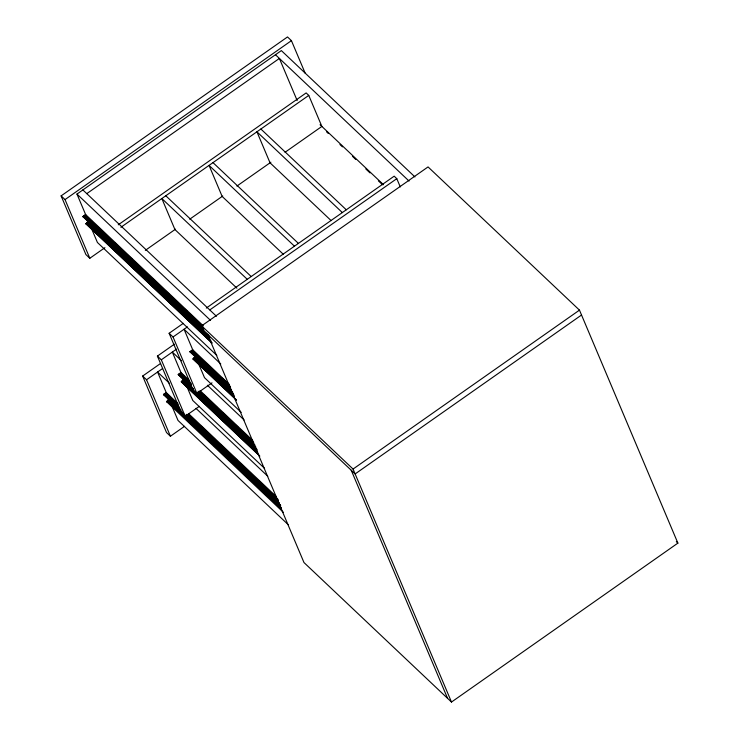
<?xml version="1.0" encoding="UTF-8"?>
<svg xmlns="http://www.w3.org/2000/svg" width="739" height="739" viewBox="0 0 739 739"><rect width="100%" height="100%" fill="white"/><g stroke="black" fill="none" stroke-linecap="round" stroke-linejoin="round"><path stroke-width="1.11" d="M209.072 336.033L82.879 216.49L85.622 214.559L203.336 325.881M84.523 216.176L85.373 215.16M212.065 343.136L86.01 223.917L87.11 222.3L88.227 221.94L88.218 220.693M232.674 392.27L189.96 351.681L192.713 349.75L229.441 384.483M191.604 351.358L192.454 350.351M181.138 411.355L163.476 394.46L166.229 392.52L177.914 403.577M193.396 389.037L178.228 374.497L180.981 372.567L189.332 380.465M193.091 359.099L194.2 357.491L195.318 357.122L195.299 355.884L195.844 357.168L193.091 359.099L236.508 400.159M169.36 399.947L166.608 401.877L167.716 400.27L168.834 399.901L168.815 398.654M259.842 456.139L181.369 381.924L182.468 380.308L183.586 379.948L183.568 378.701M104.91 247.676L89.816 258.271L85.9 254.567L61.115 195.881L287.508 36.95L291.425 40.654L305.152 73.143M89.816 258.271L65.032 199.585L291.425 40.654M85.863 215.114L76.967 194.071L281.356 50.594L414.93 176.917M86.786 193.636L279.379 58.436L297.161 100.532M83.008 216.813L83.701 216.333M88.126 218.347L92.052 221.478M86.01 223.917L88.763 221.986M87.821 220.97L90.564 222.919M118.268 224.813L306.14 92.929L308.763 95.405L321.871 126.434L285.051 152.28M120.891 227.289L308.763 95.405M145.324 250.364L175.54 229.155M189.701 219.215L222.744 196.02M236.905 186.08L270.89 162.22M212.001 382.857L196.907 393.453L192.99 389.749L169.129 333.28L183.281 323.349M206.301 308.071L394.173 176.178L396.797 178.662L400.289 186.939M209.867 309.881L396.797 178.662M196.907 393.453L173.046 336.984L187.42 326.887M199.327 406.339L185.175 416.279L181.258 412.574L157.407 356.096L174.386 344.18M203.715 330.739L201.645 325.853L428.047 166.922L579.468 310.131L677.885 543.119L451.492 702.05L303.978 562.545L207.631 334.444M185.175 416.279L161.324 359.801L176.538 349.122M184.565 426.301L170.423 436.232L166.506 432.527L142.645 376.059L160.566 363.477M170.423 436.232L146.562 379.763L162.626 368.484M190.099 352.004L190.782 351.524M197.119 357.205L197.258 358.378L197.655 358.101M178.367 374.821L180.722 373.167M183.484 376.354L183.882 376.077L181.526 373.86M181.369 381.924L184.122 379.994M163.605 394.783L165.97 393.12M185.923 380.918L185.397 380.871M171.162 400.88L170.635 400.834M451.492 702.05L353.066 469.053L579.468 310.131M581.528 315.017L355.136 473.939L82.879 216.49M275.462 54.732L409.036 181.055M320.07 124.725L383.513 184.732M326.592 131.865L328.264 133.445M339.949 144.502L342.453 146.867M352.475 156.345L355.81 159.495M365.833 168.972L370.008 172.917M378.35 180.815L382.525 184.759M260.876 129.02L346.286 209.802M342.333 212.573L256.923 131.791L270.031 162.82L331.155 220.628M676.324 541.641L677.885 543.119M212.998 162.635L298.408 243.408M294.464 246.179L209.054 165.397L222.153 196.426L283.286 254.244M165.795 195.77L251.205 276.543M247.26 279.314L161.841 198.542L174.949 229.57L236.914 288.173M82.87 189.932L216.435 316.255M76.967 194.071L210.541 320.393M101.234 230.162L105.409 234.106M114.591 242.789L118.767 246.743M127.108 254.632L132.124 259.371M139.634 266.483L144.641 271.213M152.991 279.111L157.167 283.055M165.508 290.954L168.852 294.113M178.866 303.59L181.378 305.955M184.713 309.114L187.216 311.479M191.392 315.433L193.064 317.013M198.07 321.742L200.574 324.116M84.939 215.04L201.812 325.576M152.696 279.314L155.199 281.688M165.222 291.157L167.725 293.531M178.57 303.794L181.083 306.158M201.645 325.853L353.066 469.053M84.385 215.853L202.929 327.959M83.562 216.01L203.779 329.705M87.036 219.492L88.708 221.072M94.555 226.596L96.218 228.175M98.721 230.54L101.234 232.914M107.912 239.233L109.575 240.812M111.247 242.383L114.591 245.542M120.429 251.075L123.773 254.225M125.436 255.805L127.108 257.384M133.787 263.703L135.459 265.283M146.313 275.545L147.985 277.125M196.398 322.915L198.07 324.495M61.115 195.881L65.032 199.585M88.227 221.94L208.444 335.626M87.941 222.143L209.821 337.418M97.252 231.15L99.765 233.524M110.61 243.787L113.954 246.946M125.639 257.994L127.311 259.574M138.165 269.837L141.5 272.996M151.523 282.474L154.857 285.633M164.88 295.101L169.055 299.055M178.238 307.738L182.413 311.682M192.426 321.16L195.761 324.319M205.784 333.788L207.456 335.367M87.11 222.3L209.83 338.36M93.096 228.157L95.599 230.522M97.271 232.101L99.774 234.466M106.453 240.785L108.956 243.159M118.97 252.627L120.642 254.207M131.496 264.47L133.168 266.049M181.582 311.84L183.254 313.419M194.108 323.682L196.611 326.056M202.458 331.58L204.962 333.945M206.624 335.524L209.137 337.899M86.565 223.113L210.948 340.753M95.045 231.325L97.548 233.7M108.402 243.962L110.074 245.542M121.759 256.59L123.431 258.17M192.722 323.7L194.394 325.28M204.407 334.758L206.911 337.123M85.872 223.594L211.936 342.813M216.795 355.376L97.419 242.475L91.636 228.794M220.785 363.994L184.057 329.252L192.944 350.304M195.798 353.501L199.133 356.66M209.146 366.138L212.49 369.297M221.672 377.98L226.679 382.719M192.02 350.231L230.429 386.552M191.475 351.034L230.707 388.141M190.644 351.201L231.556 389.887M206.643 366.516L209.146 368.89M219.169 378.359L221.672 380.733M194.911 356.152L197.258 358.378M189.96 351.681L232.582 391.91M195.318 357.122L232.046 391.864M195.022 357.334L233.422 393.647M204.343 366.341L207.677 369.5M218.532 379.763L221.035 382.128M169.129 333.28L173.046 336.984M194.2 357.491L234.272 395.383M201.017 364.133L203.521 366.498M205.183 368.077L207.696 370.442M213.534 375.975L216.878 379.135M218.541 380.705L220.213 382.285M226.891 388.603L228.563 390.183M193.646 358.295L234.549 396.982M202.966 367.301L205.47 369.676M215.492 379.144L217.996 381.518M229.681 392.566L231.353 394.146M192.962 358.775L236.369 399.836M241.237 412.399L204.5 377.666L198.726 363.985M181.508 360.761L172.326 352.078L181.665 374.174M207.391 385.241L244.119 419.974M200.186 390.728L252.775 440.472M203.262 394.487L205.775 396.852M209.109 400.011L210.781 401.591M215.788 406.33L217.46 407.91M222.467 412.639L224.97 415.013M228.314 418.172L229.977 419.752M234.993 424.482L238.327 427.641M248.35 437.118L251.685 440.278M180.298 373.047L190.311 382.525M199.493 391.208L253.754 442.532M189.618 382.063L191.281 383.633M202.966 394.691L205.479 397.055M216.324 407.328L217.996 408.898M179.743 373.86L191.429 384.908M198.107 391.227L254.881 444.915M178.921 374.017L191.438 385.86M198.117 392.178L255.722 446.652M183.226 378.285L184.898 379.864M220.795 413.812L222.467 415.392M233.321 425.655L234.984 427.234M245.838 437.497L248.341 439.871M183.18 378.978L184.75 380.456M178.228 374.497L192.426 387.92M197.433 392.658L255.87 447.926M197.572 392.982L256.008 448.25M183.586 379.948L193.609 389.416M196.943 392.575L257.052 449.423M183.29 380.151L193.313 389.629M196.648 392.778L256.756 449.626M189.276 385.998L191.78 388.372M202.634 398.635L206.809 402.579M216.823 412.057L220.157 415.216M230.18 424.685L234.355 428.638M244.369 438.107L246.872 440.481M157.407 356.096L161.324 359.801M182.468 380.308L257.606 451.372M205.978 402.737L207.65 404.316M218.504 414.579L221.007 416.953M226.855 422.477L228.517 424.057M231.021 426.421L233.533 428.796M240.212 435.114L242.715 437.479M244.378 439.058L246.05 440.638M252.729 446.956L255.232 449.321M181.914 381.121L257.883 452.961M217.118 414.597L218.79 416.177M228.804 425.655L231.307 428.02M241.33 437.497L243.833 439.862M255.518 450.919L257.19 452.499M181.231 381.601L258.872 455.021M264.571 468.378L192.777 400.483L186.995 386.802M169.259 383.088L157.573 372.031L166.903 394.127M195.974 408.353L267.767 476.249M188.768 413.84L276.423 496.737M166.774 393.813L169.12 396.039M188.51 414.44L191.013 416.805M194.348 419.964L196.02 421.544M201.026 426.283L202.698 427.863M206.874 431.807L209.377 434.181M213.553 438.125L215.225 439.705M220.231 444.444L223.575 447.603M232.757 456.286L236.933 460.231M246.115 468.914L251.121 473.653M258.632 480.756L264.479 486.29M271.989 493.393L275.333 496.553M165.536 393.009L178.062 404.852M188.075 414.32L278.233 499.592M174.857 402.016L177.36 404.381M188.214 414.644L189.886 416.223M201.571 427.281L203.243 428.86M272.534 494.391L274.197 495.971M164.982 393.813L179.18 407.235M186.69 414.339L278.52 501.19M164.16 393.97L180.861 409.766M186.699 415.29L279.37 502.926M168.474 398.247L170.146 399.827M218.559 445.617L220.231 447.197M231.085 457.459L232.757 459.039M239.436 465.348L241.099 466.928M243.602 469.302L246.115 471.667M251.953 477.2L255.297 480.35M256.96 481.93L258.632 483.509M265.31 489.828L267.814 492.192M270.317 494.567L271.989 496.146M168.418 398.931L169.988 400.409M163.476 394.46L181.84 411.826M186.016 415.771L280.349 504.986M185.313 415.309L280.487 505.31M168.834 399.901L280.7 505.698M168.538 400.104L280.404 505.901M173.683 405.166L177.859 409.11M187.872 418.588L191.216 421.747M201.23 431.225L205.405 435.169M215.418 444.647L218.762 447.797M228.776 457.275L232.12 460.434M242.974 470.697L245.477 473.062M257.163 484.119L259.666 486.484M270.52 496.756L273.024 499.121M142.645 376.059L146.562 379.763M167.716 400.27L281.245 507.638M191.225 422.699L192.897 424.278M203.742 434.541L205.414 436.121M212.093 442.43L213.765 444.01M215.437 445.589L218.772 448.749M224.619 454.282L227.122 456.647M229.626 459.011L231.298 460.591M237.976 466.909L240.48 469.274M242.983 471.648L244.655 473.228M250.493 478.752L252.165 480.332M167.162 401.074L281.531 509.236M214.042 445.608L216.555 447.973M226.568 457.45L229.072 459.824M239.926 470.087L242.429 472.452M166.469 401.554L283.48 512.413M288.21 524.653L178.016 420.436L171.79 405.702M351.219 470.235L447.575 698.346"/></g></svg>
